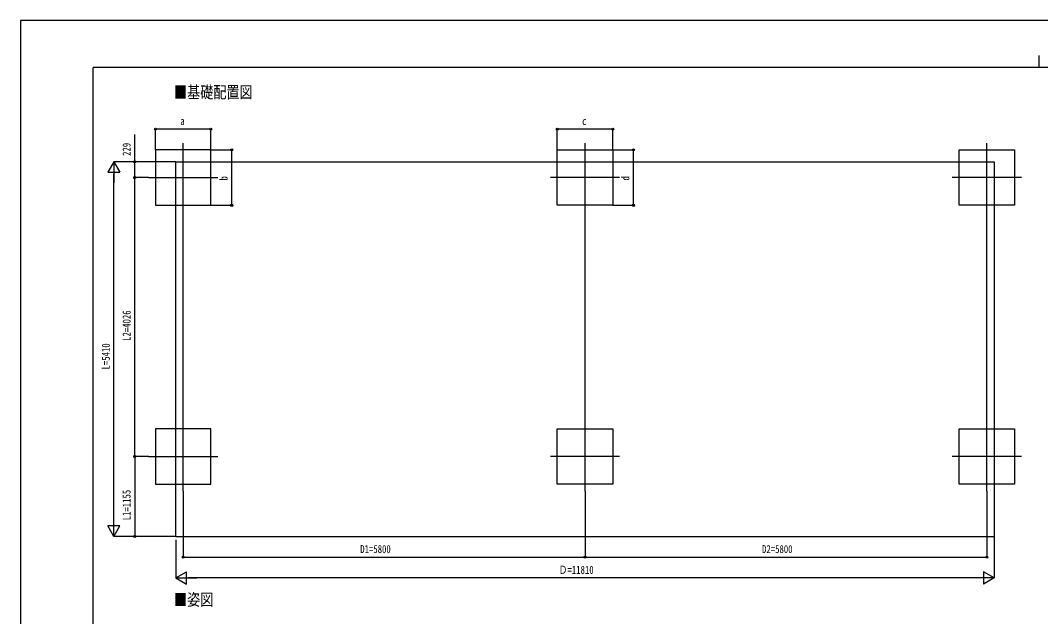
# Model space of a CAD drawing. Units: millimetres, scale not verified. Extents: x -14718 to 14718, y -10395 to 10395.
# Drawn here: x -14718 to 9, y 1786 to 10395 of the extents above; entities that cross this region are included whole.
import ezdxf
from ezdxf.enums import TextEntityAlignment as Align

# ---------------------------------------------------------------- set-up
doc = ezdxf.new("R2010")
doc.units = ezdxf.units.MM
doc.header["$LTSCALE"] = 50
for name, color, linetype in [('0-2_USER1', 3, 'Continuous'), ('0-3_YKK_12', 2, 'Continuous'), ('0-4_YKK_A1', 4, 'Continuous'), ('0-5_YKK_D', 6, 'Continuous'), ('0-6_YKK_ZWAK', 7, 'Continuous')]:
    doc.layers.add(name, color=color, linetype=linetype)
doc.styles.add('ＭＳ ゴシック', font='')
doc.styles.get('ＭＳ ゴシック').set_extended_font_data('MS Gothic')

msp = doc.modelspace()

# ---------------------------------------------------------------- linework, layer by layer
at = {"layer": '0-3_YKK_12'}
for p, q in [((-12367.41, 3598.68), (-12367.41, 8624.46)), ((-6567.41, 3598.68), (-6567.41, 8624.46)), ((-767.41, 3598.68), (-767.41, 8624.46)), ((-12867.41, 8124.64), (-11867.41, 8124.64)), ((-6067.41, 8124.64), (-7067.41, 8124.64)), ((-267.41, 8124.64), (-1267.41, 8124.64)), ((-12867.41, 4098.64), (-11867.41, 4098.64)), ((-6067.41, 4098.64), (-7067.41, 4098.64)), ((-267.41, 4098.64), (-1267.41, 4098.64))]:
    msp.add_line(p, q, dxfattribs=at)
at = {"layer": '0-4_YKK_A1'}
for p, q in [((-12472.41, 2943.64), (-12472.41, 8353.64)), ((-12472.41, 8353.64), (-662.41, 8353.64)), ((-662.41, 8353.64), (-662.41, 2943.64)), ((-12472.41, 2943.64), (-662.41, 2943.64))]:
    msp.add_line(p, q, dxfattribs=at)
for points in [[(-11967.41, 7724.64), (-11967.41, 8524.64), (-12767.41, 8524.64), (-12767.41, 7724.64)], [(-6967.41, 7725.47), (-6967.41, 8525.47), (-6167.41, 8525.47), (-6167.41, 7725.47)], [(-1167.41, 7725.47), (-1167.41, 8525.47), (-367.41, 8525.47), (-367.41, 7725.47)], [(-11967.41, 3698.64), (-11967.41, 4498.64), (-12767.41, 4498.64), (-12767.41, 3698.64)], [(-6967.41, 3698.64), (-6967.41, 4498.64), (-6167.41, 4498.64), (-6167.41, 3698.64)], [(-1167.41, 3698.64), (-1167.41, 4498.64), (-367.41, 4498.64), (-367.41, 3698.64)]]:
    msp.add_lwpolyline(points, close=True, dxfattribs=at)
at = {"layer": '0-5_YKK_D'}
for p, q in [((-12767.41, 8525.64), (-12767.41, 8825.64)), ((-11967.41, 8824.64), (-12767.41, 8824.64)), ((-11967.41, 8525.64), (-11967.41, 8825.64)), ((-6967.41, 8525.64), (-6967.41, 8825.64)), ((-6167.41, 8824.64), (-6967.41, 8824.64)), ((-6167.41, 8525.64), (-6167.41, 8825.64)), ((-11966.41, 8524.64), (-11666.41, 8524.64)), ((-11667.41, 7724.64), (-11667.41, 8524.64)), ((-6166.41, 8524.64), (-5866.41, 8524.64)), ((-5867.41, 7724.64), (-5867.41, 8524.64)), ((-13367.41, 8353.64), (-13454.91, 8202.08)), ((-12473.41, 8353.64), (-13368.41, 8353.64)), ((-13367.41, 8353.64), (-13279.91, 8202.08)), ((-13367.41, 8353.64), (-13367.41, 8050.53)), ((-12473.41, 8353.64), (-13068.41, 8353.64)), ((-13454.91, 8202.08), (-13279.91, 8202.08)), ((-13367.41, 3118.64), (-13367.41, 8178.64)), ((-12868.41, 8124.64), (-13068.41, 8124.64)), ((-12868.41, 8124.64), (-13068.41, 8124.64)), ((-13067.41, 4098.64), (-13067.41, 8124.64)), ((-11966.41, 7724.64), (-11666.41, 7724.64)), ((-6166.41, 7724.64), (-5866.41, 7724.64)), ((-12868.41, 4098.64), (-13068.41, 4098.64)), ((-12868.41, 4098.64), (-13068.41, 4098.64)), ((-13067.41, 4098.64), (-13067.41, 2943.64)), ((-12367.41, 3597.68), (-12367.41, 2642.64)), ((-6567.41, 3597.68), (-6567.41, 2642.64)), ((-6567.41, 3597.68), (-6567.41, 2642.64)), ((-767.41, 3597.68), (-767.41, 2642.64)), ((-13367.41, 2943.64), (-13367.41, 3246.75)), ((-13367.41, 2943.64), (-13454.91, 3095.19)), ((-13279.91, 3095.19), (-13454.91, 3095.19)), ((-13367.41, 2943.64), (-13279.91, 3095.19)), ((-12473.41, 2943.64), (-13368.41, 2943.64)), ((-12473.41, 2943.64), (-13068.41, 2943.64)), ((-12472.41, 2893.64), (-12472.41, 2342.64)), ((-662.41, 2942.64), (-662.41, 2342.64)), ((-12367.41, 2643.64), (-6567.41, 2643.64)), ((-6567.41, 2643.64), (-767.41, 2643.64)), ((-12472.41, 2343.64), (-12320.86, 2431.14)), ((-12320.86, 2256.14), (-12320.86, 2431.14)), ((-662.41, 2343.64), (-813.97, 2431.14)), ((-813.97, 2431.14), (-813.97, 2256.14)), ((-12472.41, 2343.64), (-12320.86, 2256.14)), ((-12472.41, 2343.64), (-12169.3, 2343.64)), ((-837.41, 2343.64), (-12297.41, 2343.64)), ((-662.41, 2343.64), (-965.52, 2343.64)), ((-662.41, 2343.64), (-813.97, 2256.14))]:
    msp.add_line(p, q, dxfattribs=at)
msp.add_lwpolyline([(-13067.41, 8124.64), (-13067.41, 8353.64), (-13067.41, 8748.74)], dxfattribs=at)
for centre in [(-12767.41, 8824.64), (-11967.41, 8824.64), (-6967.41, 8824.64), (-6167.41, 8824.64), (-11667.41, 8524.64), (-5867.41, 8524.64), (-13067.41, 8353.64), (-13067.41, 8124.64), (-13067.41, 8124.64), (-11667.41, 7724.64), (-5867.41, 7724.64), (-13067.41, 4098.64), (-13067.41, 4098.64), (-13067.41, 2943.64), (-12367.41, 2643.64), (-6567.41, 2643.64), (-6567.41, 2643.64), (-767.41, 2643.64)]:
    msp.add_circle(centre, 14.88, dxfattribs=at)
at = {"layer": '0-6_YKK_ZWAK'}
for p, q in [((-17.43, 9887.5), (-17.43, 9712.5)), ((13632.57, 9712.5), (-13667.43, 9712.5)), ((-13667.43, -8837.5), (-13667.43, 9712.5))]:
    msp.add_line(p, q, dxfattribs=at)
msp.add_lwpolyline([(-14717.5, -10395), (14717.5, -10395), (14717.5, 10395), (-14717.5, 10395)], close=True, dxfattribs=at)

# ---------------------------------------------------------------- texts
at = {"layer": '0-2_USER1', "style": 'ＭＳ ゴシック', "width": 0.8}
for s, p in [('■基礎配置図', (-12499.71, 9219.7)), ('■姿図', (-12499.71, 1892.7))]:
    msp.add_text(s, height=173.2, dxfattribs=at).set_placement(p, align=Align.BOTTOM_LEFT)
at = {"layer": '0-5_YKK_D', "style": 'ＭＳ ゴシック', "width": 0.8}
for s, p in [('a', (-12409.41, 8849.64)), ('c', (-6609.41, 8849.64)), ('D1=5800', (-9811.81, 2668.64)), ('D2=5800', (-4011.81, 2668.64)), ('Ｄ=11810', (-6949.61, 2368.64))]:
    msp.add_text(s, height=115.5, dxfattribs=at).set_placement(p, align=Align.BOTTOM_LEFT)
for s, p in [('229', (-13092.41, 8438.14)), ('b', (-11692.41, 8082.64)), ('d', (-5892.41, 8082.64)), ('L2=4026', (-13092.41, 5767.24)), ('L=5410', (-13392.41, 5354.64)), ('L1=1155', (-13092.41, 3176.74))]:
    msp.add_text(s, height=115.5, rotation=90, dxfattribs=at).set_placement(p, align=Align.BOTTOM_LEFT)

doc.saveas('drawing.dxf')
